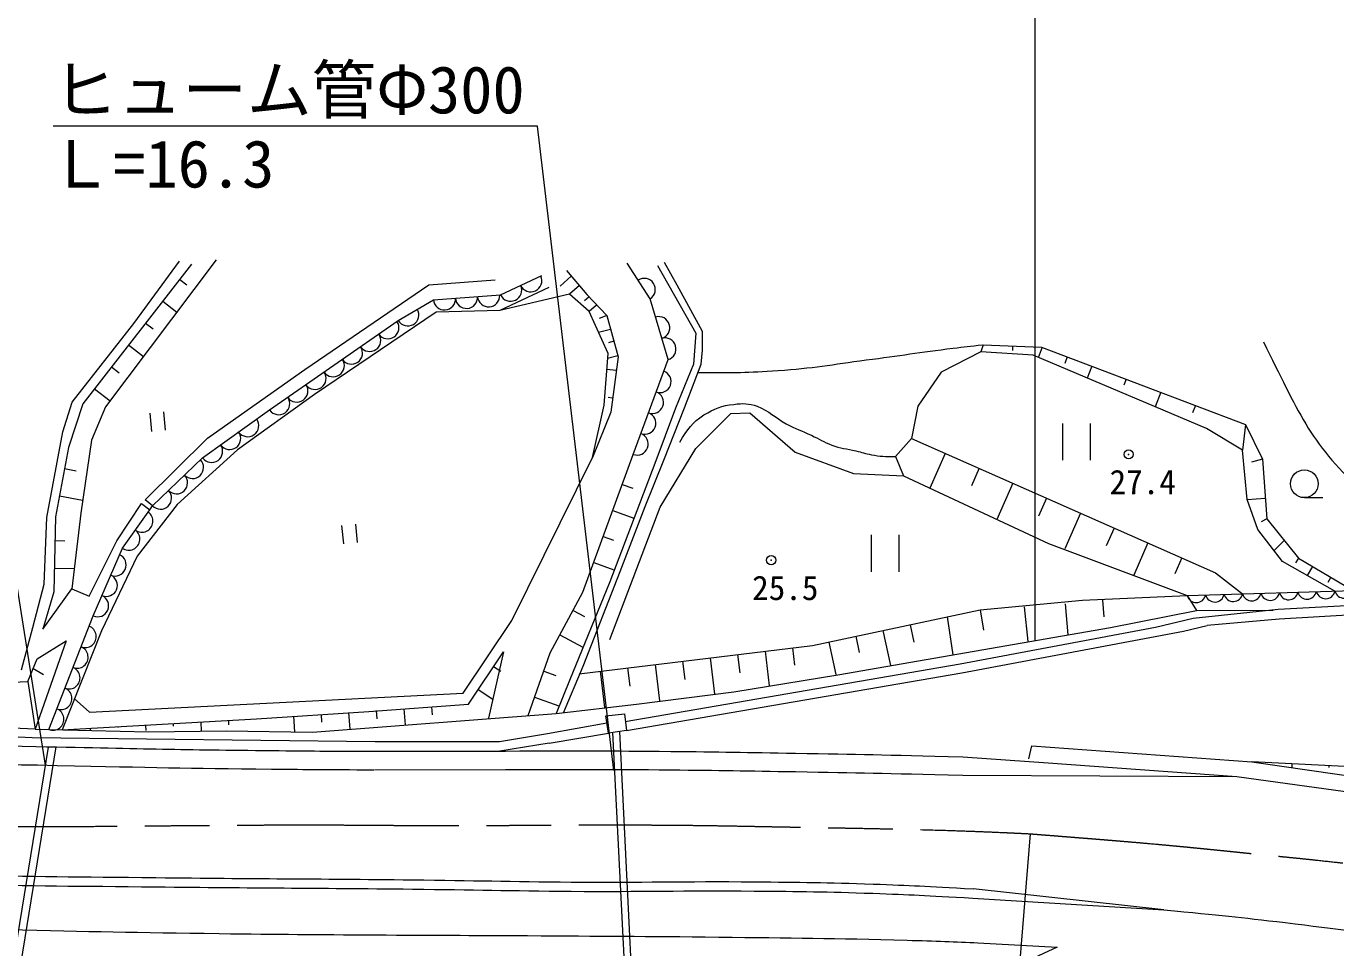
# Model space of a CAD drawing. Units: millimetres, scale not verified. Extents: x 40000 to 680000, y 20000 to 380000.
# Drawn here: x 173154 to 244071, y 264310 to 314176 of the extents above; entities that cross this region are included whole.
import ezdxf
from ezdxf.enums import TextEntityAlignment as Align

# ---------------------------------------------------------------- set-up
doc = ezdxf.new("R2010")
doc.units = ezdxf.units.MM
doc.header["$LTSCALE"] = 1000
doc.header["$PDMODE"] = 32
doc.header["$PDSIZE"] = 500
doc.linetypes.add('CHAIN', pattern=[18.5, 12, -1.5, 3.5, -1.5])
for name, color, linetype, lineweight in [('M-BGD', 7, 'Continuous', 13), ('M-BMK', 2, 'CHAIN', 13), ('M-STR-HTXT', 7, 'Continuous', 13), ('M-WORK', 1, 'Continuous', 13)]:
    doc.layers.add(name, color=color, linetype=linetype, lineweight=lineweight)
doc.styles.add('ＭＳ ゴシック', font='')
doc.styles.get('ＭＳ ゴシック').set_extended_font_data('MS Gothic')

msp = doc.modelspace()

# ---------------------------------------------------------------- linework, layer by layer
at = {"layer": 'M-BGD'}
for p, q in [((183447, 301543), (177453, 293588)), ((178985, 298096), (181454, 301462)), ((182104, 301297), (176220, 293740)), ((198846, 299636), (201078, 300687)), ((202404, 300952), (203519, 299665)), ((206945, 299430), (205698, 301350)), ((207340, 301223), (209409, 297562)), ((208399, 300160), (207727, 301392)), ((181466, 300478), (181847, 300181)), ((188243, 295592), (194955, 300182)), ((194955, 300182), (198548, 300457)), ((201463, 300033), (198796, 298789)), ((202672, 300643), (202067, 300119)), ((203109, 300139), (202574, 299675)), ((209785, 297660), (208399, 300160)), ((180545, 299294), (181306, 298702)), ((193302, 298251), (195202, 299379)), ((195202, 299379), (198846, 299636)), ((202574, 299675), (198796, 298789)), ((203632, 298731), (202574, 299675)), ((203635, 299531), (203394, 299322)), ((203519, 299665), (204596, 298523)), ((207913, 296136), (206945, 299430)), ((195352, 298703), (188759, 294243)), ((198796, 298789), (195352, 298703)), ((204030, 299076), (203632, 298731)), ((204665, 296466), (203632, 298731)), ((175639, 293829), (178985, 298096)), ((179623, 298111), (180022, 297800)), ((186334, 293410), (193302, 298251)), ((204596, 298523), (204176, 298364)), ((204596, 298523), (205203, 296293)), ((204800, 297774), (204148, 297597)), ((209409, 297562), (209284, 295888)), ((209780, 296654), (209785, 297660)), ((178702, 296927), (179500, 296305)), ((204456, 293663), (204665, 296466)), ((204976, 297128), (204689, 297050)), ((209707, 295892), (209780, 296654)), ((177780, 295743), (178198, 295418)), ((205190, 296342), (204626, 296189)), ((205203, 296293), (204814, 293298)), ((206028, 291006), (207913, 296136)), ((209284, 295888), (208316, 293509)), ((208794, 293527), (209707, 295892)), ((182964, 291880), (188243, 295592)), ((205105, 295540), (204601, 295605)), ((176859, 294560), (177695, 293909)), ((175134, 292225), (175639, 293829)), ((176220, 293740), (175439, 291373)), ((188759, 294243), (184594, 291262)), ((203813, 290847), (204456, 293663)), ((204912, 294052), (204660, 294085)), ((177453, 293588), (176695, 291785)), ((179843, 293243), (179936, 292248)), ((180589, 293314), (180683, 292318)), ((182704, 290825), (186334, 293410)), ((204814, 293298), (203813, 290847)), ((208316, 293509), (207198, 290520)), ((207689, 290687), (208794, 293527)), ((174279, 287598), (175134, 292225)), ((176695, 291785), (176107, 287834)), ((179597, 288548), (182964, 291880)), ((175439, 291373), (174748, 287622)), ((179994, 288226), (182704, 290825)), ((184594, 291262), (181334, 288301)), ((199459, 282022), (203813, 290847)), ((203291, 283544), (206028, 291006)), ((175230, 290235), (175856, 290119)), ((207198, 290520), (204750, 284107)), ((206666, 288189), (207689, 290687)), ((205434, 289387), (206005, 289178)), ((174957, 288760), (176211, 288529)), ((178063, 286336), (179390, 288345)), ((178362, 285940), (179853, 288000)), ((181334, 288301), (179158, 285508)), ((179390, 288345), (179853, 288000)), ((179994, 288226), (179597, 288548)), ((179853, 288000), (179994, 288226)), ((204918, 287979), (206060, 287560)), ((205313, 284663), (206666, 288189)), ((174127, 283979), (174279, 287598)), ((174748, 287622), (174657, 283579)), ((176107, 287834), (175625, 283731)), ((190982, 287227), (191076, 286231)), ((190235, 287157), (190329, 286161)), ((204401, 286571), (204949, 286370)), ((174719, 286350), (175253, 286338)), ((176564, 283328), (178063, 286336)), ((176783, 282268), (178362, 285940)), ((179158, 285508), (177229, 281464)), ((203885, 285162), (204981, 284761)), ((174685, 284850), (175754, 284826)), ((203309, 279542), (205313, 284663)), ((173508, 281643), (174127, 283979)), ((174048, 281555), (175625, 283731)), ((175625, 283731), (176564, 283328)), ((204750, 284107), (202573, 278778)), ((174657, 283579), (174048, 281555)), ((201528, 280263), (203291, 283544)), ((224820, 282598), (230358, 283111)), ((230358, 283111), (236022, 283372)), ((174377, 276122), (176783, 282268)), ((202765, 282564), (203388, 282229)), ((215741, 280667), (224820, 282598)), ((172909, 279343), (173508, 281643)), ((196811, 278084), (199459, 282022)), ((217101, 279084), (231863, 281634)), ((221014, 281789), (221215, 280844)), ((223736, 279675), (234299, 281667)), ((175312, 280913), (173638, 276132)), ((173742, 279946), (175312, 280913)), ((177229, 281464), (175097, 276098)), ((202055, 281243), (203301, 280573)), ((216613, 280853), (216988, 279090)), ((218080, 281165), (218267, 280283)), ((219547, 281477), (219949, 279588)), ((223825, 279183), (235826, 281446)), ((197106, 277484), (198995, 280329)), ((198995, 280329), (198197, 276731)), ((200329, 276879), (201528, 280263)), ((203093, 279134), (215741, 280667)), ((211674, 280174), (211793, 279194)), ((213163, 280355), (213390, 278484)), ((214652, 280535), (214766, 279600)), ((173248, 278722), (173742, 279946)), ((173521, 279433), (174096, 279093)), ((198465, 279531), (198860, 279269)), ((202250, 277026), (203309, 279542)), ((205584, 276560), (223736, 279675)), ((205718, 279452), (205837, 278469)), ((207207, 279633), (207445, 277669)), ((208696, 279813), (208815, 278832)), ((210185, 279994), (210423, 278033)), ((164286, 278332), (173248, 278722)), ((173248, 278722), (173638, 276132)), ((201179, 279278), (201843, 279043)), ((202573, 278778), (201845, 276989)), ((204228, 279272), (204467, 277306)), ((205669, 276068), (223825, 279183)), ((211479, 278162), (217101, 279084)), ((176587, 277064), (196811, 278084)), ((197636, 278282), (198425, 277757)), ((206199, 277483), (211479, 278162)), ((175749, 277807), (176587, 277064)), ((191710, 277092), (197106, 277484)), ((195105, 277348), (195135, 276912)), ((200678, 277864), (202005, 277394)), ((201845, 276989), (206199, 277483)), ((175098, 276101), (185623, 276701)), ((184104, 276615), (184118, 276367)), ((185623, 276701), (191710, 277092)), ((187623, 276837), (187681, 275989)), ((188651, 275980), (201845, 276989)), ((189119, 276940), (189148, 276515)), ((190616, 277042), (190677, 276140)), ((192112, 277144), (192143, 276693)), ((193609, 277246), (193668, 276375)), ((204540, 276855), (205551, 276974)), ((204684, 275927), (204540, 276855)), ((205551, 276974), (205669, 276068)), ((166719, 275997), (173470, 275694)), ((173638, 276132), (169355, 276318)), ((173638, 276132), (179773, 276003)), ((176616, 276188), (176622, 276088)), ((178114, 276273), (178117, 276223)), ((179612, 276358), (179629, 276061)), ((179773, 276003), (183992, 276054)), ((181109, 276444), (181118, 276295)), ((182607, 276529), (182635, 276034)), ((183992, 276054), (188651, 275980)), ((198784, 275472), (201383, 275908)), ((201383, 275908), (204596, 276488)), ((201467, 275387), (204684, 275927)), ((205669, 276068), (204684, 275927)), ((204908, 275955), (205721, 259654)), ((206106, 259663), (205292, 276017)), ((172050, 260939), (174367, 275165)), ((174762, 275184), (172456, 260974)), ((173470, 275694), (192046, 275474)), ((192046, 275474), (198784, 275472)), ((201467, 275387), (198811, 274947)), ((192022, 274943), (199101, 274957)), ((173769, 274201), (174834, 274179)), ((192024, 273943), (199103, 273957)), ((224695, 264585), (228989, 264352)), ((228989, 264352), (224469, 262261))]:
    msp.add_line(p, q, dxfattribs=at)
for centre, start, end in [((199389, 299891), 205.22532, 25.22532), ((200475, 300403), 205.22532, 25.22532), ((206618, 299933), 302.98314, 122.98314), ((195801, 299422), 184.02222, 4.02222), ((196998, 299506), 184.02222, 4.02222), ((198195, 299590), 184.02222, 4.02222), ((193818, 298558), 210.6898, 30.6898), ((192740, 297861), 214.79109, 34.79109), ((207405, 297863), 286.37365, 106.37365), ((191754, 297176), 214.79109, 34.79109), ((207743, 296711), 286.37365, 106.37365), ((190769, 296492), 214.79109, 34.79109), ((189783, 295807), 214.79109, 34.79109), ((188798, 295122), 214.79109, 34.79109), ((207476, 294948), 249.82939, 69.82939), ((187812, 294437), 214.79109, 34.79109), ((207063, 293822), 249.82939, 69.82939), ((186827, 293753), 214.79109, 34.79109), ((185148, 292565), 215.45756, 35.45756), ((206649, 292696), 249.82939, 69.82939), ((184170, 291869), 215.45756, 35.45756), ((183193, 291173), 215.45756, 35.45756), ((206235, 291569), 249.82939, 69.82939), ((182159, 290303), 223.80741, 43.80741), ((181293, 289472), 223.80741, 43.80741), ((180427, 288641), 223.80741, 43.80741), ((179418, 287398), 234.10311, 54.10311), ((178714, 286426), 234.10311, 54.10311), ((177968, 285024), 246.72331, 66.72331), ((177494, 283922), 246.72331, 66.72331), ((177020, 282820), 246.72331, 66.72331), ((176345, 281150), 248.62993, 68.62993), ((175908, 280033), 248.62993, 68.62993), ((175471, 278915), 248.62993, 68.62993), ((175033, 277798), 248.62993, 68.62993), ((174596, 276680), 248.62993, 68.62993)]:
    msp.add_arc(centre, 600, start, end, dxfattribs=at)
for points, knots in [([(112575, 286270), (114821, 285556), (118111, 284511), (121679, 283451), (125312, 282372), (127327, 281695), (130993, 280738), (134706, 279768), (136808, 279303), (140572, 278556), (143680, 277939), (145439, 277684), (148573, 277219), (152080, 276699), (154053, 276463), (157578, 276095), (160498, 275791), (162139, 275669), (165069, 275495), (168430, 275294), (169543, 275282), (173684, 275203)], [0, 0, 0, 0, 1, 1, 1, 2, 2, 2, 3, 3, 3, 4, 4, 4, 5, 5, 5, 6, 6, 6, 7, 7, 7, 7]), ([(112258, 285322), (114512, 284605), (117813, 283556), (121395, 282492), (125040, 281410), (127063, 280730), (130742, 279769), (134477, 278794), (136592, 278326), (140378, 277574), (143505, 276953), (145275, 276697), (148429, 276229), (151952, 275707), (153934, 275469), (157477, 275100), (160414, 274794), (162065, 274672), (165012, 274496), (168382, 274295), (169498, 274283), (173650, 274204)], [0, 0, 0, 0, 1, 1, 1, 2, 2, 2, 3, 3, 3, 4, 4, 4, 5, 5, 5, 6, 6, 6, 7, 7, 7, 7]), ([(111397, 278795), (114290, 277836), (118659, 276388), (123380, 275068), (127166, 274009), (129293, 273432), (133116, 272513), (135211, 272009), (136389, 271741), (138501, 271316), (140538, 270907), (141681, 270686), (143731, 270346), (145859, 269993), (147058, 269843), (149196, 269555), (151226, 269281), (152365, 269148), (154402, 268928), (158127, 268526), (160220, 268350), (163956, 268061), (166089, 267895), (167288, 267856), (169425, 267782), (173622, 267636), (175975, 267659), (180174, 267608), (185600, 267541), (188639, 267550), (194065, 267487), (197426, 267448), (199309, 267396), (202670, 267369), (206538, 267337), (208704, 267415), (212571, 267381), (215081, 267359), (216487, 267348), (218996, 267258), (221111, 267183), (221795, 267148), (224407, 266998)], [0, 0, 0, 0, 1, 1, 1, 2, 2, 2, 3, 3, 3, 4, 4, 4, 5, 5, 5, 6, 6, 6, 7, 7, 7, 8, 8, 8, 9, 9, 9, 10, 10, 10, 11, 11, 11, 12, 12, 12, 13, 13, 13, 14, 14, 14, 14]), ([(111544, 279275), (114434, 278316), (118799, 276868), (123516, 275549), (127295, 274492), (129418, 273917), (133233, 272999), (135322, 272497), (136495, 272230), (138601, 271806), (140631, 271398), (141770, 271178), (143812, 270839), (145934, 270488), (147130, 270337), (149261, 270050), (151286, 269778), (152423, 269645), (154454, 269426), (158173, 269024), (160262, 268848), (163992, 268559), (166117, 268395), (167312, 268356), (169442, 268282), (173635, 268136), (175986, 268159), (180180, 268108), (185606, 268041), (188645, 268050), (194070, 267987), (197431, 267948), (199313, 267896), (202674, 267869), (206541, 267837), (208708, 267915), (212576, 267881), (215090, 267859), (216499, 267848), (219013, 267758), (221130, 267683), (221815, 267648), (224432, 267497)], [0, 0, 0, 0, 1, 1, 1, 2, 2, 2, 3, 3, 3, 4, 4, 4, 5, 5, 5, 6, 6, 6, 7, 7, 7, 8, 8, 8, 9, 9, 9, 10, 10, 10, 11, 11, 11, 12, 12, 12, 13, 13, 13, 14, 14, 14, 14]), ([(111022, 276299), (112795, 275719), (115390, 274869), (118212, 274024), (119924, 273511), (120882, 273218), (122597, 272717), (124994, 272018), (126320, 271564), (128744, 270963), (131832, 270198), (133585, 269870), (136701, 269229), (139892, 268573), (141672, 268160), (144887, 267638), (147823, 267162), (149483, 266995), (152436, 266641), (155094, 266322), (156583, 266130), (159250, 265905), (161985, 265674), (163524, 265641), (166265, 265510), (168556, 265402), (169840, 265370), (172132, 265304), (176615, 265177), (179127, 265149), (183611, 265081), (186913, 265032), (188763, 265029), (192066, 265006), (195282, 264984), (197084, 264986), (200301, 264966), (204345, 264941), (206610, 264937), (210653, 264889), (214639, 264842), (216872, 264829), (220857, 264719), (222376, 264678), (223500, 264638), (224695, 264585)], [0, 0, 0, 0, 1, 1, 1, 2, 2, 2, 3, 3, 3, 4, 4, 4, 5, 5, 5, 6, 6, 6, 7, 7, 7, 8, 8, 8, 9, 9, 9, 10, 10, 10, 11, 11, 11, 12, 12, 12, 13, 13, 13, 14, 14, 14, 15, 15, 15, 15]), ([(173684, 275203), (179896, 275074), (181476, 275027), (186471, 274981), (188639, 274960), (189325, 274952), (192022, 274943)], [0, 0, 0, 0, 1, 1, 1, 2, 2, 2, 2]), ([(199101, 274957), (203451, 274965), (204560, 274972), (208059, 274938), (210696, 274913), (212173, 274886), (214809, 274841), (218348, 274781), (219462, 274752), (223868, 274648)], [0, 0, 0, 0, 1, 1, 1, 2, 2, 2, 3, 3, 3, 3]), ([(174834, 274179), (180088, 274068), (181775, 274025), (186437, 273981), (188605, 273961), (189291, 273953), (191988, 273944)], [0, 0, 0, 0, 1, 1, 1, 2, 2, 2, 2]), ([(199103, 273957), (203453, 273965), (204562, 273972), (208061, 273938), (210698, 273913), (212175, 273886), (214811, 273841), (218350, 273781), (219464, 273752), (223870, 273648)], [0, 0, 0, 0, 1, 1, 1, 2, 2, 2, 3, 3, 3, 3])]:
    msp.add_open_spline(points, degree=3, knots=knots, dxfattribs=at)
msp.add_open_spline([(173650, 274204), (173690, 274203), (173729, 274202), (173769, 274201)], degree=3, dxfattribs=at)
at = {"layer": 'M-BMK'}
for points, knots in [([(111957, 282233), (113790, 281661), (114269, 281525), (115753, 281078), (123294, 278811), (127459, 277249), (135170, 275656), (143054, 274026), (148956, 272211), (155358, 271504), (159951, 270998), (163480, 271021), (167176, 270932), (174939, 270746), (182319, 271024), (192025, 270943), (199930, 270876), (204360, 271047), (212264, 270888), (218354, 270766), (222367, 270743), (227526, 270477)], [0, 0, 0, 0, 1, 1, 1, 2, 2, 2, 3, 3, 3, 4, 4, 4, 5, 5, 5, 6, 6, 6, 7, 7, 7, 7]), ([(227526, 270477), (232870, 270054), (234265, 269948), (238575, 269505), (242521, 269098), (244741, 268928), (248664, 268336), (252816, 267709), (255136, 267300), (259248, 266449), (262206, 265836), (263843, 265400), (266790, 264737), (272334, 263490), (275467, 262906), (280992, 261579), (286249, 260316), (289172, 259523), (294408, 258178), (299498, 256871), (302333, 256074), (307430, 254794), (313370, 253302), (316658, 252270), (322672, 251109), (328247, 250033), (331392, 249527), (337021, 248784), (338384, 248605), (339156, 248580), (340525, 248463), (343200, 248234), (344694, 248014), (347378, 247934), (351561, 247810), (353911, 247871), (358091, 248074), (360838, 248207), (362371, 248413), (365094, 248794), (368615, 249285), (370590, 249607), (374045, 250443), (377831, 251358), (379927, 251987), (383620, 253221), (387541, 254531), (389690, 255402), (393539, 256907), (398188, 258726), (399685, 259392), (405328, 261839)], [0, 0, 0, 0, 1, 1, 1, 2, 2, 2, 3, 3, 3, 4, 4, 4, 5, 5, 5, 6, 6, 6, 7, 7, 7, 8, 8, 8, 9, 9, 9, 10, 10, 10, 11, 11, 11, 12, 12, 12, 13, 13, 13, 14, 14, 14, 15, 15, 15, 16, 16, 16, 17, 17, 17, 17])]:
    msp.add_open_spline(points, degree=3, knots=knots, dxfattribs=at)
at = {"layer": 'M-STR-HTXT'}
for p, q in [((227783, 280902), (227783, 325736)), ((174209, 274192), (168694, 308758)), ((200834, 308766), (174608, 308766)), ((204980, 273904), (200834, 308766))]:
    msp.add_line(p, q, dxfattribs=at)
at = {"layer": 'M-WORK'}
for p, q in [((224845, 296561), (222709, 295464)), ((224977, 296939), (224845, 296561)), ((227676, 296369), (224845, 296561)), ((224977, 296939), (228136, 296813)), ((226566, 296876), (226556, 296633)), ((228163, 296803), (227949, 296239)), ((228136, 296813), (239181, 292629)), ((237076, 292401), (227676, 296369)), ((229532, 296285), (229395, 295923)), ((230853, 295784), (230606, 295132)), ((222709, 295464), (221443, 293612)), ((232723, 295075), (232600, 294749)), ((234594, 294367), (234294, 293576)), ((221443, 293612), (221089, 291870)), ((236464, 293658), (236314, 293263)), ((209421, 291321), (211318, 293218)), ((211318, 293218), (212346, 293257)), ((212346, 293257), (214796, 291123)), ((229273, 292687), (229273, 290687)), ((230773, 292687), (230773, 290687)), ((239009, 291229), (237076, 292401)), ((239181, 292629), (239009, 291229)), ((239181, 292629), (240107, 290742)), ((221089, 291870), (220232, 290885)), ((221089, 291870), (237562, 284597)), ((207485, 288159), (209421, 291321)), ((214796, 291123), (217958, 289977)), ((220232, 290885), (220670, 289848)), ((222921, 291061), (222092, 289182)), ((239278, 288560), (239009, 291229)), ((224751, 290253), (224336, 289313)), ((240107, 290742), (239497, 290591)), ((240107, 290742), (240330, 287518)), ((217958, 289977), (220670, 289848)), ((220670, 289848), (228507, 286177)), ((226581, 289445), (225715, 287485)), ((228410, 288637), (227977, 287657)), ((239278, 288560), (240252, 288642)), ((242367, 288667), (243367, 288667)), ((204757, 280983), (207485, 288159)), ((239843, 286937), (239278, 288560)), ((230240, 287829), (229389, 285903)), ((240330, 287518), (240021, 287364)), ((240330, 287518), (242045, 285391)), ((218903, 286654), (218903, 284654)), ((220403, 286654), (220403, 284654)), ((232069, 287022), (231644, 286058)), ((241183, 285208), (239843, 286937)), ((228507, 286177), (236022, 283372)), ((233899, 286214), (233131, 284475)), ((241282, 286351), (240728, 285809)), ((235729, 285406), (235345, 284537)), ((244018, 283615), (241183, 285208)), ((242045, 285391), (241889, 285137)), ((242045, 285391), (245018, 283645)), ((237562, 284597), (239020, 283463)), ((242812, 284941), (242525, 284453)), ((236022, 283372), (249144, 283771)), ((243800, 284360), (243633, 284076)), ((231445, 283123), (231505, 282224)), ((236022, 283372), (236530, 282563)), ((224820, 282598), (225002, 281505)), ((227190, 282763), (227399, 280876)), ((229407, 282913), (229557, 281235)), ((231863, 281634), (236530, 282563)), ((236350, 282144), (240945, 282637)), ((236530, 282563), (240684, 282575)), ((240945, 282637), (246214, 282919)), ((246159, 282392), (241010, 282097)), ((223025, 282224), (223324, 280156)), ((234299, 281667), (236350, 282144)), ((235826, 281446), (237108, 281745)), ((241010, 282097), (237108, 281745)), ((227447, 274531), (227603, 275233)), ((227603, 275233), (239524, 274376)), ((223868, 274648), (228491, 274312)), ((228491, 274312), (238703, 273579)), ((239524, 274376), (253954, 272273)), ((265830, 273025), (239524, 274376)), ((241691, 274264), (241681, 274061)), ((243689, 274162), (243684, 274060)), ((223870, 273648), (238703, 273579)), ((238703, 273579), (253918, 271492)), ((227526, 270477), (224299, 230915)), ((234758, 266360), (224432, 267497)), ((224407, 266998), (234758, 266360))]:
    msp.add_line(p, q, dxfattribs=at)
msp.add_circle((242367, 289417), 750, dxfattribs=at)
for centre in [(236518, 283500), (237518, 283530), (238517, 283560), (239517, 283591), (240516, 283621), (241516, 283652), (242515, 283682), (243515, 283712), (244514, 283743)]:
    msp.add_arc(centre, 512, 194.41992, 349.05915, dxfattribs=at)
for points, knots in [([(209529, 295439), (211584, 295426), (212177, 295429), (213869, 295543), (215743, 295669), (216780, 295875), (218643, 296116), (220484, 296353), (221509, 296533), (223352, 296752), (223987, 296828), (224190, 296853), (224977, 296939)], [0, 0, 0, 0, 1, 1, 1, 2, 2, 2, 3, 3, 3, 4, 4, 4, 4]), ([(240147, 297106), (242014, 293372), (242647, 291646), (245397, 289122), (247204, 287464), (248325, 286574), (250537, 285513), (253461, 284112), (255476, 284378), (258689, 283943), (261010, 283629), (262333, 283662), (264673, 283549), (267163, 283430), (268565, 283562), (271051, 283392), (273278, 283239), (274536, 283137), (276721, 282683), (278007, 282416), (278662, 282003), (279949, 281738), (281410, 281438), (282267, 281445), (283759, 281466), (284866, 281483), (285549, 281367), (286577, 281780), (287651, 282211), (288067, 282880), (288691, 283854), (289145, 284564), (289216, 285089), (289278, 285929), (289371, 287187), (288810, 287847), (288671, 289100), (288547, 290225), (288205, 290933), (288593, 291997), (288823, 292627), (288995, 292932), (289454, 293484)], [0, 0, 0, 0, 1, 1, 1, 2, 2, 2, 3, 3, 3, 4, 4, 4, 5, 5, 5, 6, 6, 6, 7, 7, 7, 8, 8, 8, 9, 9, 9, 10, 10, 10, 11, 11, 11, 12, 12, 12, 13, 13, 13, 14, 14, 14, 14]), ([(208542, 291672), (208995, 292371), (209203, 292729), (209853, 293140), (210422, 293499), (210809, 293639), (211478, 293716), (211968, 293773), (212272, 293779), (212736, 293611), (213410, 293367), (213676, 293004), (214309, 292668), (214826, 292392), (215141, 292287), (215672, 292039), (216103, 291837), (216327, 291682), (216773, 291514), (217265, 291329), (217572, 291326), (218083, 291200), (218411, 291119), (218590, 291053), (218922, 290990), (219426, 290894), (219623, 290902), (220232, 290885)], [0, 0, 0, 0, 1, 1, 1, 2, 2, 2, 3, 3, 3, 4, 4, 4, 5, 5, 5, 6, 6, 6, 7, 7, 7, 8, 8, 8, 9, 9, 9, 9]), ([(234758, 266360), (237934, 266059), (238768, 265976), (241332, 265671), (244240, 265325), (245868, 265112), (248762, 264658), (251352, 264251), (252793, 263966), (255372, 263497), (258093, 263003), (259620, 262741), (262328, 262186), (265883, 261459), (267850, 260937), (271392, 260149), (276085, 259105), (278730, 258586), (283415, 257502), (286921, 256692), (288894, 256272), (292376, 255362), (297243, 254089), (299937, 253256), (304788, 251927), (308071, 251027), (309890, 250447), (313199, 249650), (316096, 248951), (317727, 248589), (320650, 248010), (323107, 247524), (324500, 247340), (326960, 246868), (328798, 246514), (329810, 246223), (331657, 245920), (334757, 245411), (336518, 245282), (339646, 244991), (342394, 244735), (343938, 244645), (346694, 244503), (348500, 244411), (349512, 244367), (351320, 244358), (353824, 244346), (355227, 244448), (357725, 244608), (359314, 244709), (360194, 244874), (361775, 245056), (365681, 245505), (367875, 245712), (371769, 246252), (376416, 246898), (379016, 247283), (383638, 248087), (386839, 248644), (388652, 248886), (391802, 249685), (394945, 250483), (396733, 250881), (399771, 252018), (401956, 252835), (403103, 253485), (405214, 254480), (407056, 255349), (408111, 255794), (409900, 256769), (411867, 257840), (412922, 258525), (414824, 259706), (417574, 261413), (419105, 262387), (421757, 264242), (423063, 265155), (423494, 265453), (425073, 266617)], [0, 0, 0, 0, 1, 1, 1, 2, 2, 2, 3, 3, 3, 4, 4, 4, 5, 5, 5, 6, 6, 6, 7, 7, 7, 8, 8, 8, 9, 9, 9, 10, 10, 10, 11, 11, 11, 12, 12, 12, 13, 13, 13, 14, 14, 14, 15, 15, 15, 16, 16, 16, 17, 17, 17, 18, 18, 18, 19, 19, 19, 20, 20, 20, 21, 21, 21, 22, 22, 22, 23, 23, 23, 24, 24, 24, 25, 25, 25, 26, 26, 26, 26])]:
    msp.add_open_spline(points, degree=3, knots=knots, dxfattribs=at)
for p in [(232852, 291010), (213495, 285282)]:
    msp.add_point(p, dxfattribs=at)

# ---------------------------------------------------------------- texts
at = {"layer": 'M-STR-HTXT', "style": 'ＭＳ ゴシック'}
for s, p in [('ヒューム管Φ300', (174608, 308689)), ('Ｌ=16.3', (174365, 304677))]:
    msp.add_text(s, height=2566, dxfattribs=at).set_placement(p, align=Align.BOTTOM_LEFT)
at = {"layer": 'M-WORK', "style": 'ＭＳ ゴシック'}
for s, p in [('27.4', (231821, 289515)), ('25.5', (212464, 283787))]:
    msp.add_text(s, height=1320, dxfattribs=at).set_placement(p, align=Align.MIDDLE_LEFT)

doc.saveas('drawing.dxf')
